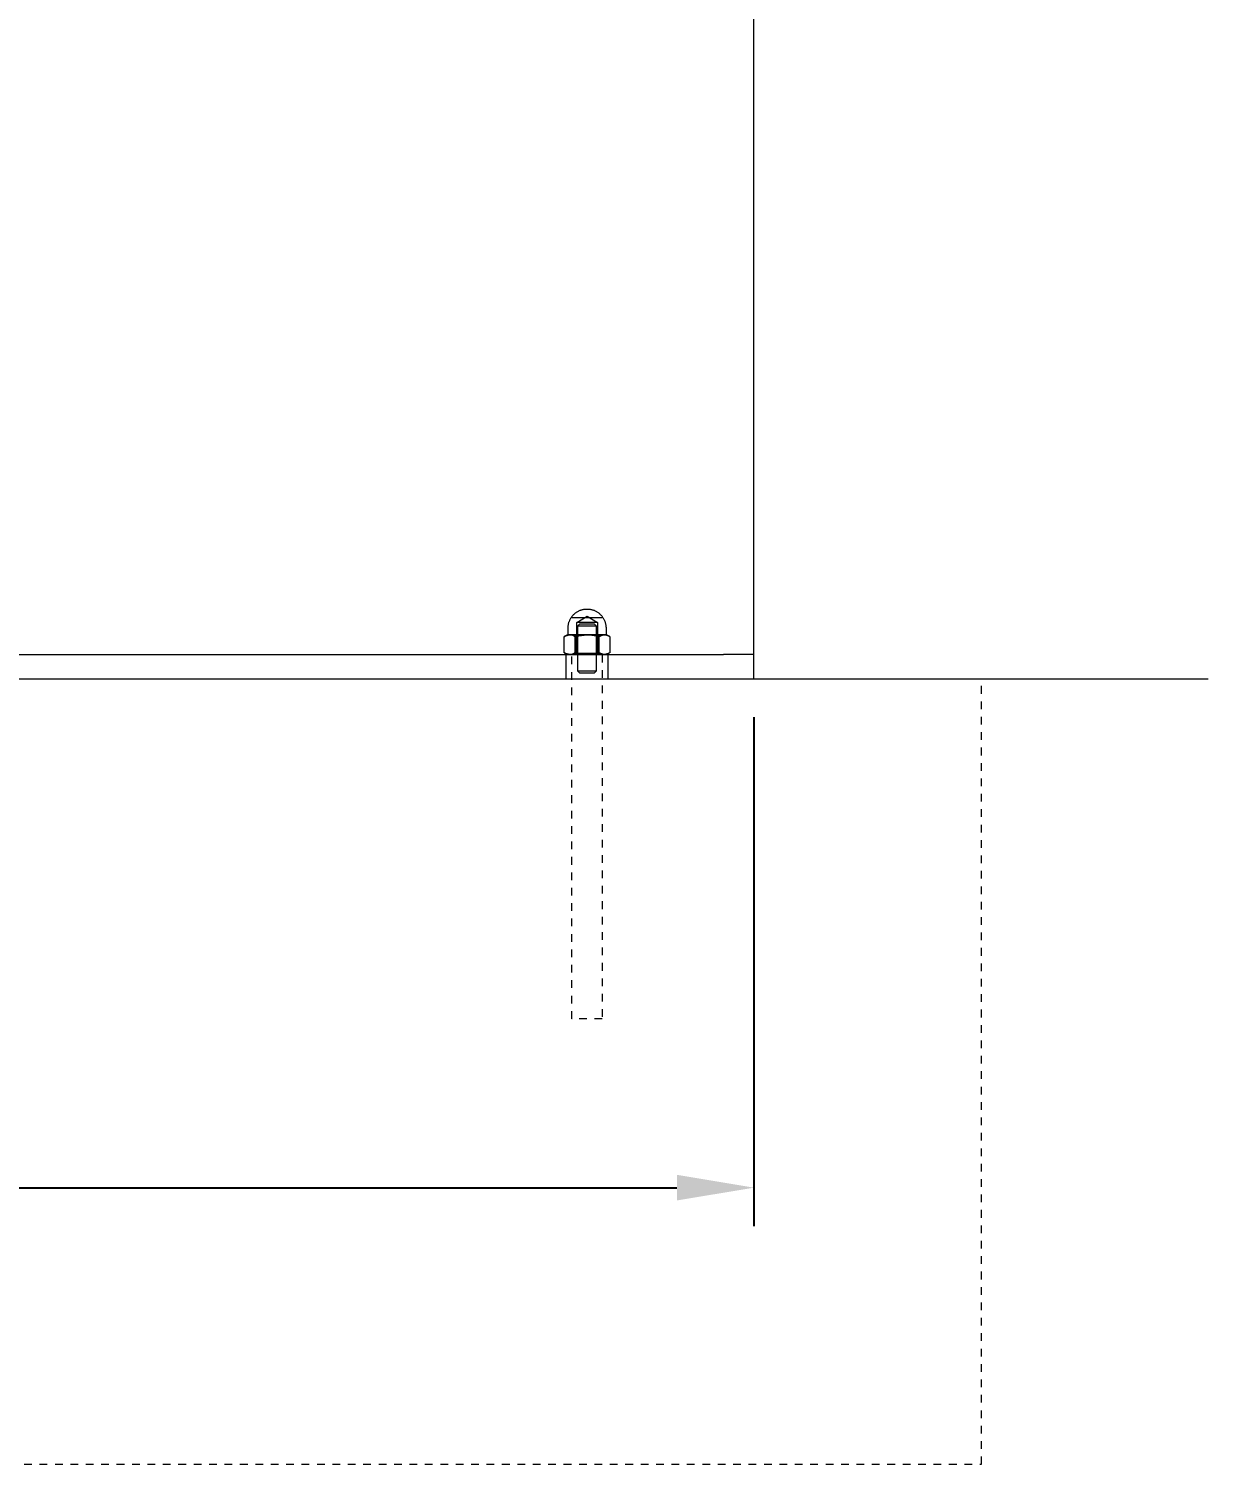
# Model space of a CAD drawing. Header units: inches. Extents: x -14 to 184, y -4 to 134.
# Drawn here: x 169.05 to 184.36, y 101.16 to 119.79 of the extents above; entities that cross this region are included whole.
import ezdxf

# ---------------------------------------------------------------- set-up
doc = ezdxf.new("R2010")
doc.units = ezdxf.units.IN
doc.linetypes.add('HIDDEN', pattern=[1.905, 1.27, -0.635])
for name, color, linetype, lineweight in [('ZANO_R', 7, 'Continuous', 0), ('ZANO_R_przerywana', 250, 'HIDDEN', 0), ('ZANO_W', 1, 'Continuous', 0)]:
    doc.layers.add(name, color=color, linetype=linetype, lineweight=lineweight)
doc.styles.get("Standard").update_dxf_attribs({"font": 'arial.ttf'})
doc.dimstyles.new('amerykanie', dxfattribs={"dimtxt": 50, "dimasz": 50, "dimexe": 0.5, "dimexo": 0.5, "dimgap": 1, "dimtad": 1, "dimdec": 0, "dimzin": 0, "dimlunit": 5, "dimtxsty": 'Standard', "dimcen": 0.09, "dimclrd": 1, "dimclre": 1, "dimclrt": 1, "dimazin": 0, "dimtfac": 1, "dimtdec": 0, "dimtmove": 0, "dimatfit": 3, "dimfxl": 1, "dimtzin": 0, "dimarcsym": 1})

# ---------------------------------------------------------------- blocks, each defined once
blk = doc.blocks.new('*D384')
at = {"layer": 'ZANO_W', "color": 1, "lineweight": -2}
for p, q in [((122.399, 110.855), (122.399, 104.251)), ((178.462, 110.855), (178.462, 104.251)), ((123.399, 104.751), (177.462, 104.751))]:
    blk.add_line(p, q, dxfattribs=at)
at = {"layer": 'ZANO_W', "color": 1}
for points in [[(123.399, 104.918), (123.399, 104.585), (122.399, 104.751)], [(177.462, 104.585), (177.462, 104.918), (178.462, 104.751)]]:
    blk.add_solid(points, dxfattribs=at)
at = {"layer": 'ZANO_W', "color": 1, "insert": (150.43, 106.092), "char_height": 1.625, "attachment_point": 5}
blk.add_mtext('56 1/16', dxfattribs=at)

msp = doc.modelspace()

# ---------------------------------------------------------------- linework, layer by layer
at = {"layer": 'ZANO_R'}
for p, q in [((178.46183, 111.66983), (178.46183, 127.18164)), ((176.08624, 112.14217), (176.09072, 112.14927)), ((176.09072, 112.14927), (176.09545, 112.15622)), ((176.09545, 112.15622), (176.10041, 112.163)), ((176.09963, 112.14904), (176.09963, 112.14904)), ((176.09963, 112.14904), (176.09963, 112.14904)), ((176.09963, 112.14904), (176.09963, 112.14904)), ((176.09963, 112.14904), (176.09963, 112.14904)), ((176.09963, 112.14904), (176.09964, 112.14904)), ((176.09964, 112.14904), (176.09967, 112.14904)), ((176.09967, 112.14904), (176.09986, 112.14904)), ((176.09986, 112.14904), (176.10062, 112.14904)), ((176.10041, 112.163), (176.1056, 112.1696)), ((176.10062, 112.14904), (176.10362, 112.14904)), ((176.10362, 112.14904), (176.49333, 112.14904)), ((176.1056, 112.1696), (176.11102, 112.17603)), ((176.11102, 112.17603), (176.11665, 112.18227)), ((176.11665, 112.18227), (176.12249, 112.18831)), ((176.12249, 112.18831), (176.12853, 112.19415)), ((176.12853, 112.19415), (176.13476, 112.19978)), ((176.13476, 112.19978), (176.14119, 112.20519)), ((176.14119, 112.20519), (176.1478, 112.21038)), ((176.1478, 112.21038), (176.15458, 112.21534)), ((176.15458, 112.21534), (176.16152, 112.22007)), ((176.16152, 112.22007), (176.16863, 112.22456)), ((176.16268, 112.08719), (176.29648, 112.16758)), ((176.16863, 112.22456), (176.17588, 112.2288)), ((176.17588, 112.2288), (176.18327, 112.23279)), ((176.18327, 112.23279), (176.1908, 112.23653)), ((176.1908, 112.23653), (176.19845, 112.24001)), ((176.19845, 112.24001), (176.20621, 112.24322)), ((176.20621, 112.24322), (176.21408, 112.24617)), ((176.21408, 112.24617), (176.22204, 112.24885)), ((176.22204, 112.24885), (176.23009, 112.25126)), ((176.23009, 112.25126), (176.23822, 112.25338)), ((176.23822, 112.25338), (176.24642, 112.25523)), ((176.24642, 112.25523), (176.25467, 112.2568)), ((176.25467, 112.2568), (176.26297, 112.25809)), ((176.26297, 112.25809), (176.27131, 112.25909)), ((176.27131, 112.25909), (176.27969, 112.25981)), ((176.27969, 112.25981), (176.28808, 112.26024)), ((176.28808, 112.26024), (176.29648, 112.26038)), ((176.29648, 112.26038), (176.30488, 112.26024)), ((176.29648, 112.16758), (176.43027, 112.08719)), ((176.30488, 112.26024), (176.31327, 112.25981)), ((176.31327, 112.25981), (176.32164, 112.25909)), ((176.32164, 112.25909), (176.32998, 112.25809)), ((176.32998, 112.25809), (176.33829, 112.2568)), ((176.33829, 112.2568), (176.34654, 112.25523)), ((176.34654, 112.25523), (176.35474, 112.25338)), ((176.35474, 112.25338), (176.36287, 112.25126)), ((176.36287, 112.25126), (176.37092, 112.24885)), ((176.37092, 112.24885), (176.37888, 112.24617)), ((176.37888, 112.24617), (176.38675, 112.24322)), ((176.38675, 112.24322), (176.39451, 112.24001)), ((176.39451, 112.24001), (176.40216, 112.23653)), ((176.40216, 112.23653), (176.40968, 112.23279)), ((176.40968, 112.23279), (176.41708, 112.2288)), ((176.41708, 112.2288), (176.42433, 112.22456)), ((176.42433, 112.22456), (176.43143, 112.22007)), ((176.43143, 112.22007), (176.43838, 112.21534)), ((176.43838, 112.21534), (176.44516, 112.21038)), ((176.44516, 112.21038), (176.45177, 112.20519)), ((176.45177, 112.20519), (176.45819, 112.19978)), ((176.45819, 112.19978), (176.46443, 112.19415)), ((176.46443, 112.19415), (176.47047, 112.18831)), ((176.47047, 112.18831), (176.47631, 112.18227)), ((176.47631, 112.18227), (176.48194, 112.17603)), ((176.48194, 112.17603), (176.48735, 112.1696)), ((176.48735, 112.1696), (176.49254, 112.163)), ((176.49254, 112.163), (176.4975, 112.15622)), ((176.4975, 112.15622), (176.50223, 112.14927)), ((176.50223, 112.14927), (176.50672, 112.14217)), ((176.05042, 112.01432), (176.05056, 112.02272)), ((176.05042, 111.93046), (176.05042, 112.01432)), ((176.05056, 112.02272), (176.05099, 112.03111)), ((176.05099, 112.03111), (176.05171, 112.03948)), ((176.05171, 112.03948), (176.05271, 112.04782)), ((176.05271, 112.04782), (176.05399, 112.05613)), ((176.05399, 112.05613), (176.05556, 112.06438)), ((176.05556, 112.06438), (176.05741, 112.07258)), ((176.05741, 112.07258), (176.05954, 112.0807)), ((176.05954, 112.0807), (176.06194, 112.08876)), ((176.06194, 112.08876), (176.06462, 112.09672)), ((176.06462, 112.09672), (176.06757, 112.10459)), ((176.06757, 112.10459), (176.07079, 112.11235)), ((176.07079, 112.11235), (176.07427, 112.12)), ((176.07427, 112.12), (176.078, 112.12752)), ((176.078, 112.12752), (176.08199, 112.13492)), ((176.08199, 112.13492), (176.08624, 112.14217)), ((176.16262, 111.68737), (176.16262, 112.08715)), ((176.18332, 112.08715), (176.16263, 112.08715)), ((176.17838, 112.0417), (176.17837, 112.0417)), ((176.17837, 112.0417), (176.17837, 112.0417)), ((176.17837, 112.0417), (176.17837, 112.0417)), ((176.17837, 112.0417), (176.17841, 112.0417)), ((176.17837, 111.45544), (176.17837, 112.0417)), ((176.17841, 112.0417), (176.17838, 112.0417)), ((176.2002, 112.06353), (176.17839, 112.04172)), ((176.17841, 112.0417), (176.17875, 112.0417)), ((176.17875, 112.0417), (176.18043, 112.0417)), ((176.18043, 112.0417), (176.18751, 112.0417)), ((176.43032, 112.08715), (176.18332, 112.08715)), ((176.18751, 112.0417), (176.21296, 112.0417)), ((176.2284, 112.06353), (176.2002, 112.06353)), ((176.21296, 112.0417), (176.41455, 112.0417)), ((176.39276, 112.06353), (176.2284, 112.06353)), ((176.39276, 112.06353), (176.41457, 112.04172)), ((176.41459, 112.0417), (176.41459, 111.45544)), ((176.43033, 112.08716), (176.43033, 112.08716)), ((176.43034, 112.08715), (176.43034, 111.68737)), ((176.50672, 112.14217), (176.51096, 112.13492)), ((176.51096, 112.13492), (176.51495, 112.12752)), ((176.51495, 112.12752), (176.51869, 112.12)), ((176.51869, 112.12), (176.52217, 112.11235)), ((176.52217, 112.11235), (176.52539, 112.10459)), ((176.52539, 112.10459), (176.52833, 112.09672)), ((176.52833, 112.09672), (176.53101, 112.08876)), ((176.53101, 112.08876), (176.53342, 112.0807)), ((176.53342, 112.0807), (176.53555, 112.07258)), ((176.53555, 112.07258), (176.53739, 112.06438)), ((176.53739, 112.06438), (176.53896, 112.05613)), ((176.53896, 112.05613), (176.54025, 112.04782)), ((176.54025, 112.04782), (176.54125, 112.03948)), ((176.54125, 112.03948), (176.54197, 112.03111)), ((176.54197, 112.03111), (176.5424, 112.02272)), ((176.5424, 112.02272), (176.54254, 112.01432)), ((176.54254, 112.01432), (176.54254, 111.93046)), ((176.00742, 111.90659), (176.00122, 111.90288)), ((176.00122, 111.90288), (176.00603, 111.90561)), ((176.00122, 111.69269), (176.00122, 111.90288)), ((176.00603, 111.90561), (176.01094, 111.90818)), ((176.00742, 111.90659), (176.04057, 111.92573)), ((176.0132, 111.90994), (176.00965, 111.90786)), ((176.01094, 111.90818), (176.01592, 111.91058)), ((176.01683, 111.9119), (176.0132, 111.90994)), ((176.01592, 111.91058), (176.02099, 111.91281)), ((176.02052, 111.91374), (176.01683, 111.9119)), ((176.02427, 111.91545), (176.02052, 111.91374)), ((176.02099, 111.91281), (176.02612, 111.91488)), ((176.02807, 111.91704), (176.02427, 111.91545)), ((176.02612, 111.91488), (176.03133, 111.91677)), ((176.03192, 111.91851), (176.02807, 111.91704)), ((176.03133, 111.91677), (176.03659, 111.91849)), ((176.03582, 111.91984), (176.03192, 111.91851)), ((176.03976, 111.92104), (176.03582, 111.91984)), ((176.03659, 111.91849), (176.04191, 111.92003)), ((176.04374, 111.92211), (176.03976, 111.92104)), ((176.07696, 111.92573), (176.04064, 111.92573)), ((176.04191, 111.92003), (176.04727, 111.92139)), ((176.04776, 111.92305), (176.04374, 111.92211)), ((176.04603, 111.92579), (176.04619, 111.9258)), ((176.04619, 111.9258), (176.04635, 111.92582)), ((176.04624, 111.9258), (176.04637, 111.9258)), ((176.04635, 111.92582), (176.04651, 111.92584)), ((176.04637, 111.9258), (176.04649, 111.92582)), ((176.04649, 111.92582), (176.04661, 111.92584)), ((176.04651, 111.92584), (176.04666, 111.92587)), ((176.04661, 111.92584), (176.04673, 111.92586)), ((176.04666, 111.92587), (176.04682, 111.9259)), ((176.04673, 111.92586), (176.04685, 111.92588)), ((176.04682, 111.9259), (176.04698, 111.92594)), ((176.04685, 111.92588), (176.04697, 111.92591)), ((176.04697, 111.92591), (176.04708, 111.92594)), ((176.04698, 111.92594), (176.04713, 111.92599)), ((176.04708, 111.92594), (176.0472, 111.92598)), ((176.04713, 111.92599), (176.04728, 111.92604)), ((176.0472, 111.92598), (176.04732, 111.92602)), ((176.04727, 111.92139), (176.05268, 111.92257)), ((176.04728, 111.92604), (176.04744, 111.92609)), ((176.04732, 111.92602), (176.04743, 111.92607)), ((176.04744, 111.92609), (176.04758, 111.92615)), ((176.04758, 111.92615), (176.04773, 111.92622)), ((176.04773, 111.92622), (176.04788, 111.92629)), ((176.0518, 111.92386), (176.04776, 111.92305)), ((176.04788, 111.92629), (176.04802, 111.92636)), ((176.04802, 111.92636), (176.04816, 111.92644)), ((176.04816, 111.92644), (176.04829, 111.92653)), ((176.04829, 111.92653), (176.04843, 111.92662)), ((176.04843, 111.92662), (176.04856, 111.92671)), ((176.04856, 111.92671), (176.04868, 111.92681)), ((176.04868, 111.92681), (176.04881, 111.92691)), ((176.04881, 111.92691), (176.04893, 111.92702)), ((176.04893, 111.92702), (176.04904, 111.92713)), ((176.04904, 111.92713), (176.04915, 111.92725)), ((176.04915, 111.92725), (176.04926, 111.92737)), ((176.04926, 111.92737), (176.04937, 111.92749)), ((176.04937, 111.92749), (176.04946, 111.92762)), ((176.04946, 111.92762), (176.04956, 111.92775)), ((176.04956, 111.92775), (176.04965, 111.92788)), ((176.04965, 111.92788), (176.04974, 111.92801)), ((176.04974, 111.92801), (176.04982, 111.92815)), ((176.04982, 111.92815), (176.04989, 111.92829)), ((176.04989, 111.92829), (176.04997, 111.92844)), ((176.04997, 111.92844), (176.05003, 111.92858)), ((176.05003, 111.92858), (176.05009, 111.92873)), ((176.05009, 111.92873), (176.05015, 111.92888)), ((176.05015, 111.92888), (176.0502, 111.92904)), ((176.0502, 111.92904), (176.05025, 111.92919)), ((176.05025, 111.92919), (176.05029, 111.92934)), ((176.05029, 111.92934), (176.05032, 111.9295)), ((176.05032, 111.9295), (176.05035, 111.92966)), ((176.05035, 111.92966), (176.05037, 111.92982)), ((176.05037, 111.92982), (176.05039, 111.92998)), ((176.05039, 111.92998), (176.05041, 111.93014)), ((176.05041, 111.9303), (176.05042, 111.93046)), ((176.05041, 111.93014), (176.05041, 111.9303)), ((176.05587, 111.92453), (176.0518, 111.92386)), ((176.05268, 111.92257), (176.05812, 111.92357)), ((176.05995, 111.92506), (176.05587, 111.92453)), ((176.05812, 111.92357), (176.0636, 111.92439)), ((176.06405, 111.92546), (176.05995, 111.92506)), ((176.0636, 111.92439), (176.0691, 111.92502)), ((176.06817, 111.92572), (176.06405, 111.92546)), ((176.0691, 111.92502), (176.07461, 111.92547)), ((176.07641, 111.92537), (176.07196, 111.92571)), ((176.07461, 111.92547), (176.08014, 111.92573)), ((176.07513, 111.92563), (176.07787, 111.92571)), ((176.08084, 111.92488), (176.07641, 111.92537)), ((176.08014, 111.92573), (176.08567, 111.92547)), ((176.08525, 111.92423), (176.08084, 111.92488)), ((176.08222, 111.92572), (176.08514, 111.92563)), ((176.30238, 111.92573), (176.08337, 111.92573)), ((176.08964, 111.92344), (176.08525, 111.92423)), ((176.08567, 111.92547), (176.09119, 111.92502)), ((176.094, 111.9225), (176.08964, 111.92344)), ((176.09119, 111.92502), (176.09669, 111.92439)), ((176.09832, 111.92142), (176.094, 111.9225)), ((176.09669, 111.92439), (176.10216, 111.92357)), ((176.10261, 111.92019), (176.09832, 111.92142)), ((176.10216, 111.92357), (176.10761, 111.92257)), ((176.10685, 111.91882), (176.10261, 111.92019)), ((176.11104, 111.9173), (176.10685, 111.91882)), ((176.10761, 111.92257), (176.11302, 111.92139)), ((176.11518, 111.91565), (176.11104, 111.9173)), ((176.11302, 111.92139), (176.11838, 111.92003)), ((176.11926, 111.91385), (176.11518, 111.91565)), ((176.11838, 111.92003), (176.1237, 111.91849)), ((176.12328, 111.91192), (176.11926, 111.91385)), ((176.12723, 111.90986), (176.12328, 111.91192)), ((176.1237, 111.91849), (176.12896, 111.91678)), ((176.13111, 111.90766), (176.12723, 111.90986)), ((176.12896, 111.91678), (176.13416, 111.91488)), ((176.13491, 111.90533), (176.13111, 111.90766)), ((176.13416, 111.91488), (176.1393, 111.91282)), ((176.13863, 111.90288), (176.13491, 111.90533)), ((176.15586, 111.9078), (176.13863, 111.90288)), ((176.13863, 111.90288), (176.13863, 111.69269)), ((176.1393, 111.91282), (176.14436, 111.91058)), ((176.14436, 111.91058), (176.14935, 111.90818)), ((176.14935, 111.90818), (176.15425, 111.90561)), ((176.15425, 111.90561), (176.15907, 111.90288)), ((176.17325, 111.91213), (176.15586, 111.9078)), ((176.15907, 111.90288), (176.17507, 111.90748)), ((176.15907, 111.69269), (176.15907, 111.90288)), ((176.19077, 111.91588), (176.17325, 111.91213)), ((176.17507, 111.90748), (176.19121, 111.91158)), ((176.20841, 111.91904), (176.19077, 111.91588)), ((176.19121, 111.91158), (176.20748, 111.91516)), ((176.20748, 111.91516), (176.22385, 111.91823)), ((176.22615, 111.9216), (176.20841, 111.91904)), ((176.22385, 111.91823), (176.2403, 111.92078)), ((176.24396, 111.92356), (176.22615, 111.9216)), ((176.2403, 111.92078), (176.25684, 111.92281)), ((176.26182, 111.92493), (176.24396, 111.92356)), ((176.25684, 111.92281), (176.27342, 111.92431)), ((176.27973, 111.92569), (176.26182, 111.92493)), ((176.27342, 111.92431), (176.29005, 111.92528)), ((176.29005, 111.92528), (176.3067, 111.92573)), ((176.31052, 111.92494), (176.29259, 111.92569)), ((176.3067, 111.92573), (176.32334, 111.92528)), ((176.32841, 111.92358), (176.31052, 111.92494)), ((176.31177, 111.92571), (176.3161, 111.92563)), ((176.52099, 111.92573), (176.31323, 111.92573)), ((176.32334, 111.92528), (176.33997, 111.92431)), ((176.34625, 111.92162), (176.32841, 111.92358)), ((176.33997, 111.92431), (176.35656, 111.92281)), ((176.36401, 111.91906), (176.34625, 111.92162)), ((176.35656, 111.92281), (176.37309, 111.92078)), ((176.38168, 111.9159), (176.36401, 111.91906)), ((176.37309, 111.92078), (176.38954, 111.91823)), ((176.39922, 111.91215), (176.38168, 111.9159)), ((176.38954, 111.91823), (176.40591, 111.91516)), ((176.41664, 111.9078), (176.39922, 111.91215)), ((176.40591, 111.91516), (176.42218, 111.91158)), ((176.43389, 111.90288), (176.41664, 111.9078)), ((176.42218, 111.91158), (176.43832, 111.90748)), ((176.43886, 111.90568), (176.43389, 111.90288)), ((176.43389, 111.69269), (176.43389, 111.90288)), ((176.43832, 111.90748), (176.45432, 111.90288)), ((176.44392, 111.9083), (176.43886, 111.90568)), ((176.44906, 111.91076), (176.44392, 111.9083)), ((176.45428, 111.91304), (176.44906, 111.91076)), ((176.45958, 111.91514), (176.45428, 111.91304)), ((176.45432, 111.90288), (176.45792, 111.90526)), ((176.45432, 111.69269), (176.45432, 111.90288)), ((176.45792, 111.90526), (176.46159, 111.90753)), ((176.46495, 111.91706), (176.45958, 111.91514)), ((176.46159, 111.90753), (176.46534, 111.90967)), ((176.47038, 111.91879), (176.46495, 111.91706)), ((176.46534, 111.90967), (176.46916, 111.91169)), ((176.46916, 111.91169), (176.47304, 111.91358)), ((176.47586, 111.92035), (176.47038, 111.91879)), ((176.47304, 111.91358), (176.47698, 111.91534)), ((176.4814, 111.92171), (176.47586, 111.92035)), ((176.47698, 111.91534), (176.48097, 111.91697)), ((176.48097, 111.91697), (176.48502, 111.91847)), ((176.48697, 111.92289), (176.4814, 111.92171)), ((176.48502, 111.91847), (176.48911, 111.91983)), ((176.49259, 111.92388), (176.48697, 111.92289)), ((176.48911, 111.91983), (176.49325, 111.92106)), ((176.49823, 111.92467), (176.49259, 111.92388)), ((176.49325, 111.92106), (176.49743, 111.92215)), ((176.49743, 111.92215), (176.50164, 111.9231)), ((176.5039, 111.92528), (176.49823, 111.92467)), ((176.50164, 111.9231), (176.50588, 111.92391)), ((176.50959, 111.92569), (176.5039, 111.92528)), ((176.50588, 111.92391), (176.51014, 111.92458)), ((176.51014, 111.92458), (176.51442, 111.9251)), ((176.51442, 111.9251), (176.51872, 111.92549)), ((176.52168, 111.92528), (176.51599, 111.92569)), ((176.51872, 111.92549), (176.52303, 111.92573)), ((176.52735, 111.92468), (176.52168, 111.92528)), ((176.52303, 111.92573), (176.52734, 111.92549)), ((176.54583, 111.92573), (176.52479, 111.92573)), ((176.52734, 111.92549), (176.53164, 111.9251)), ((176.533, 111.92389), (176.52735, 111.92468)), ((176.53164, 111.9251), (176.53592, 111.92457)), ((176.53862, 111.9229), (176.533, 111.92389)), ((176.53592, 111.92457), (176.54018, 111.92391)), ((176.5442, 111.92172), (176.53862, 111.9229)), ((176.54018, 111.92391), (176.54442, 111.92309)), ((176.54254, 111.93046), (176.54254, 111.93029)), ((176.54254, 111.93029), (176.54255, 111.93013)), ((176.54255, 111.93013), (176.54257, 111.92997)), ((176.54257, 111.92997), (176.54259, 111.9298)), ((176.54259, 111.9298), (176.54261, 111.92964)), ((176.54261, 111.92964), (176.54264, 111.92948)), ((176.54264, 111.92948), (176.54268, 111.92932)), ((176.54268, 111.92932), (176.54272, 111.92916)), ((176.54272, 111.92916), (176.54277, 111.92901)), ((176.54277, 111.92901), (176.54282, 111.92885)), ((176.54282, 111.92885), (176.54288, 111.9287)), ((176.54288, 111.9287), (176.54295, 111.92855)), ((176.54295, 111.92855), (176.54302, 111.9284)), ((176.54302, 111.9284), (176.54309, 111.92825)), ((176.54309, 111.92825), (176.54317, 111.92811)), ((176.54317, 111.92811), (176.54325, 111.92797)), ((176.54325, 111.92797), (176.54334, 111.92783)), ((176.54334, 111.92783), (176.54344, 111.92769)), ((176.54344, 111.92769), (176.54353, 111.92756)), ((176.54353, 111.92756), (176.54364, 111.92743)), ((176.54364, 111.92743), (176.54374, 111.92731)), ((176.54374, 111.92731), (176.54386, 111.92719)), ((176.54386, 111.92719), (176.54397, 111.92707)), ((176.54397, 111.92707), (176.54409, 111.92696)), ((176.54409, 111.92696), (176.54421, 111.92685)), ((176.54974, 111.92036), (176.5442, 111.92172)), ((176.54421, 111.92685), (176.54434, 111.92675)), ((176.54434, 111.92675), (176.54447, 111.92665)), ((176.54442, 111.92309), (176.54863, 111.92214)), ((176.54447, 111.92665), (176.54461, 111.92655)), ((176.54461, 111.92655), (176.54474, 111.92646)), ((176.54474, 111.92646), (176.54488, 111.92638)), ((176.54488, 111.92638), (176.54503, 111.9263)), ((176.54503, 111.9263), (176.54517, 111.92622)), ((176.54517, 111.92622), (176.54532, 111.92615)), ((176.54532, 111.92615), (176.54547, 111.92609)), ((176.54547, 111.92609), (176.54563, 111.92603)), ((176.54563, 111.92603), (176.54578, 111.92597)), ((176.54578, 111.92597), (176.54594, 111.92593)), ((176.55104, 111.92573), (176.54583, 111.92573)), ((176.54594, 111.92593), (176.5461, 111.92588)), ((176.5461, 111.92588), (176.54625, 111.92584)), ((176.54625, 111.92584), (176.54642, 111.92581)), ((176.54863, 111.92214), (176.55281, 111.92106)), ((176.55523, 111.91881), (176.54974, 111.92036)), ((176.55218, 111.92573), (176.55104, 111.92573)), ((176.55238, 111.92573), (176.55218, 111.92573)), ((176.55232, 111.92573), (176.55238, 111.92573)), ((176.55238, 111.92573), (176.55238, 111.92573)), ((176.55238, 111.92573), (176.55238, 111.92573)), ((176.55238, 111.92573), (176.55238, 111.92573)), ((176.55238, 111.92573), (176.55238, 111.92573)), ((176.55238, 111.92573), (176.58332, 111.90787)), ((176.55281, 111.92106), (176.55695, 111.91983)), ((176.56066, 111.91707), (176.55523, 111.91881)), ((176.55695, 111.91983), (176.56104, 111.91847)), ((176.56603, 111.91515), (176.56066, 111.91707)), ((176.56104, 111.91847), (176.56509, 111.91697)), ((176.56509, 111.91697), (176.56909, 111.91534)), ((176.57133, 111.91305), (176.56603, 111.91515)), ((176.56909, 111.91534), (176.57303, 111.91358)), ((176.57656, 111.91077), (176.57133, 111.91305)), ((176.57303, 111.91358), (176.57691, 111.91169)), ((176.58171, 111.90831), (176.57656, 111.91077)), ((176.57691, 111.91169), (176.58072, 111.90967)), ((176.58072, 111.90967), (176.58447, 111.90753)), ((176.58677, 111.90568), (176.58171, 111.90831)), ((176.58447, 111.90753), (176.58814, 111.90526)), ((176.59174, 111.90288), (176.58677, 111.90568)), ((176.58814, 111.90526), (176.59174, 111.90288)), ((176.59174, 111.90288), (176.59174, 111.69269)), ((161.13899, 111.66983), (178.06813, 111.66983)), ((176.00624, 111.68985), (176.00122, 111.69269)), ((176.00122, 111.69269), (176.00742, 111.68897)), ((176.01136, 111.68719), (176.00624, 111.68985)), ((176.04057, 111.66983), (176.00742, 111.68897)), ((176.00967, 111.68769), (176.01322, 111.68561)), ((176.01657, 111.68471), (176.01136, 111.68719)), ((176.01322, 111.68561), (176.01685, 111.68365)), ((176.02186, 111.68241), (176.01657, 111.68471)), ((176.01685, 111.68365), (176.02053, 111.68182)), ((176.02053, 111.68182), (176.02428, 111.6801)), ((176.02089, 111.66983), (176.02089, 111.35487)), ((176.02723, 111.6803), (176.02186, 111.68241)), ((176.02428, 111.6801), (176.02808, 111.67851)), ((176.03266, 111.67837), (176.02723, 111.6803)), ((176.02808, 111.67851), (176.03193, 111.67705)), ((176.03193, 111.67705), (176.03583, 111.67572)), ((176.03816, 111.67662), (176.03266, 111.67837)), ((176.03583, 111.67572), (176.03977, 111.67452)), ((176.04372, 111.67507), (176.03816, 111.67662)), ((176.03977, 111.67452), (176.04375, 111.67345)), ((176.04932, 111.67371), (176.04372, 111.67507)), ((176.04375, 111.67345), (176.04776, 111.67251)), ((176.04776, 111.67251), (176.0518, 111.67171)), ((176.05497, 111.67255), (176.04932, 111.67371)), ((176.0518, 111.67171), (176.05587, 111.67104)), ((176.06066, 111.67158), (176.05497, 111.67255)), ((176.05587, 111.67104), (176.05995, 111.6705)), ((176.05995, 111.6705), (176.06406, 111.67011)), ((176.06637, 111.6708), (176.06066, 111.67158)), ((176.06406, 111.67011), (176.06817, 111.66985)), ((176.07211, 111.67023), (176.06637, 111.6708)), ((176.06993, 111.66983), (176.07431, 111.66993)), ((176.07196, 111.66985), (176.07641, 111.67019)), ((176.07787, 111.66985), (176.07211, 111.67023)), ((176.07641, 111.67019), (176.08084, 111.67069)), ((176.08514, 111.66993), (176.08014, 111.66983)), ((176.08084, 111.67069), (176.08525, 111.67133)), ((176.08799, 111.67022), (176.08222, 111.66985)), ((176.08525, 111.67133), (176.08964, 111.67212)), ((176.09374, 111.67078), (176.08799, 111.67022)), ((176.08964, 111.67212), (176.094, 111.67306)), ((176.09947, 111.67155), (176.09374, 111.67078)), ((176.094, 111.67306), (176.09832, 111.67414)), ((176.09832, 111.67414), (176.10261, 111.67537)), ((176.10518, 111.67252), (176.09947, 111.67155)), ((176.09964, 111.667), (176.09963, 111.667)), ((176.09963, 111.667), (176.09963, 111.667)), ((176.09963, 111.667), (176.09963, 111.667)), ((176.09963, 111.667), (176.09963, 111.667)), ((176.09963, 111.667), (176.09963, 111.667)), ((176.09967, 111.667), (176.09964, 111.667)), ((176.09986, 111.667), (176.09967, 111.667)), ((176.10062, 111.667), (176.09986, 111.667)), ((176.10362, 111.667), (176.10062, 111.667)), ((176.10261, 111.67537), (176.10685, 111.67675)), ((176.49333, 111.667), (176.10362, 111.667)), ((176.11084, 111.67368), (176.10518, 111.67252)), ((176.10685, 111.67675), (176.11104, 111.67826)), ((176.11646, 111.67504), (176.11084, 111.67368)), ((176.11104, 111.67826), (176.11518, 111.67992)), ((176.11518, 111.67992), (176.11926, 111.68171)), ((176.12203, 111.67659), (176.11646, 111.67504)), ((176.11926, 111.68171), (176.12328, 111.68364)), ((176.12755, 111.67833), (176.12203, 111.67659)), ((176.12328, 111.68364), (176.12723, 111.68571)), ((176.12723, 111.68571), (176.13111, 111.68791)), ((176.133, 111.68026), (176.12755, 111.67833)), ((176.13111, 111.68791), (176.13491, 111.69023)), ((176.13838, 111.68238), (176.133, 111.68026)), ((176.13491, 111.69023), (176.13863, 111.69269)), ((176.14368, 111.68469), (176.13838, 111.68238)), ((176.13863, 111.69269), (176.15506, 111.68804)), ((176.13902, 111.67083), (176.139, 111.67083)), ((176.139, 111.67083), (176.139, 111.67083)), ((176.139, 111.67083), (176.139, 111.67083)), ((176.139, 111.67083), (176.139, 111.67083)), ((176.139, 111.67083), (176.13904, 111.67083)), ((176.139, 111.66983), (176.139, 111.67083)), ((176.13901, 111.67084), (176.13902, 111.67085)), ((176.13904, 111.67083), (176.13929, 111.67083)), ((176.13907, 111.67088), (176.16262, 111.68737)), ((176.13929, 111.67083), (176.14047, 111.67083)), ((176.14047, 111.67083), (176.14534, 111.67083)), ((176.1489, 111.68718), (176.14368, 111.68469)), ((176.14534, 111.67083), (176.16335, 111.67083)), ((176.15403, 111.68984), (176.1489, 111.68718)), ((176.15907, 111.69269), (176.15403, 111.68984)), ((176.15506, 111.68804), (176.17163, 111.68389)), ((176.17653, 111.6877), (176.15907, 111.69269)), ((176.16264, 111.68737), (176.16262, 111.68737)), ((176.16262, 111.68737), (176.16262, 111.68737)), ((176.16262, 111.68737), (176.16262, 111.68737)), ((176.16262, 111.68737), (176.16262, 111.68737)), ((176.16262, 111.68737), (176.16266, 111.68737)), ((176.16266, 111.68737), (176.16287, 111.68737)), ((176.16287, 111.68737), (176.16387, 111.68737)), ((176.16335, 111.67083), (176.45394, 111.67083)), ((176.16387, 111.68737), (176.16801, 111.68737)), ((176.16801, 111.68737), (176.18332, 111.68737)), ((176.17163, 111.68389), (176.18831, 111.68026)), ((176.19415, 111.68332), (176.17653, 111.6877)), ((176.18332, 111.68737), (176.43032, 111.68737)), ((176.18831, 111.68026), (176.2051, 111.67713)), ((176.21191, 111.67954), (176.19415, 111.68332)), ((176.2051, 111.67713), (176.22198, 111.67453)), ((176.22979, 111.67637), (176.21191, 111.67954)), ((176.22198, 111.67453), (176.23892, 111.67244)), ((176.24777, 111.67381), (176.22979, 111.67637)), ((176.23892, 111.67244), (176.25593, 111.67087)), ((176.26583, 111.67187), (176.24777, 111.67381)), ((176.24876, 111.67142), (176.25672, 111.67082)), ((176.25672, 111.67082), (176.26931, 111.67016)), ((176.28394, 111.67055), (176.26583, 111.67187)), ((176.26931, 111.67016), (176.28192, 111.66985)), ((176.30208, 111.66985), (176.28394, 111.67055)), ((176.29, 111.66985), (176.29567, 111.66993)), ((176.29087, 111.66985), (176.30299, 111.67015)), ((176.30299, 111.67015), (176.31509, 111.67077)), ((176.31611, 111.66993), (176.31006, 111.66984)), ((176.32922, 111.67054), (176.31104, 111.66985)), ((176.31446, 111.67073), (176.31587, 111.67082)), ((176.31587, 111.67082), (176.33298, 111.67237)), ((176.34737, 111.67185), (176.32922, 111.67054)), ((176.33298, 111.67237), (176.35003, 111.67445)), ((176.36545, 111.67379), (176.34737, 111.67185)), ((176.35003, 111.67445), (176.36701, 111.67706)), ((176.38347, 111.67634), (176.36545, 111.67379)), ((176.36701, 111.67706), (176.3839, 111.68019)), ((176.40138, 111.67952), (176.38347, 111.67634)), ((176.3839, 111.68019), (176.40069, 111.68384)), ((176.40069, 111.68384), (176.41736, 111.68801)), ((176.41918, 111.6833), (176.40138, 111.67952)), ((176.41736, 111.68801), (176.43389, 111.69269)), ((176.43683, 111.68769), (176.41918, 111.6833)), ((176.43034, 111.68737), (176.45388, 111.67088)), ((176.43893, 111.68984), (176.43389, 111.69269)), ((176.45432, 111.69269), (176.43683, 111.68769)), ((176.44406, 111.68718), (176.43893, 111.68984)), ((176.44928, 111.68469), (176.44406, 111.68718)), ((176.45458, 111.68239), (176.44928, 111.68469)), ((176.45396, 111.67083), (176.45396, 111.66983)), ((176.45805, 111.69023), (176.45432, 111.69269)), ((176.45996, 111.68027), (176.45458, 111.68239)), ((176.46185, 111.68791), (176.45805, 111.69023)), ((176.46541, 111.67834), (176.45996, 111.68027)), ((176.46573, 111.68571), (176.46185, 111.68791)), ((176.47093, 111.67659), (176.46541, 111.67834)), ((176.46968, 111.68364), (176.46573, 111.68571)), ((176.4737, 111.68171), (176.46968, 111.68364)), ((176.4765, 111.67504), (176.47093, 111.67659)), ((176.47778, 111.67992), (176.4737, 111.68171)), ((176.48212, 111.67369), (176.4765, 111.67504)), ((176.48192, 111.67826), (176.47778, 111.67992)), ((176.48611, 111.67675), (176.48192, 111.67826)), ((176.48778, 111.67252), (176.48212, 111.67369)), ((176.49035, 111.67537), (176.48611, 111.67675)), ((176.49348, 111.67156), (176.48778, 111.67252)), ((176.49464, 111.67414), (176.49035, 111.67537)), ((176.49921, 111.67079), (176.49348, 111.67156)), ((176.49896, 111.67306), (176.49464, 111.67414)), ((176.50332, 111.67212), (176.49896, 111.67306)), ((176.50497, 111.67022), (176.49921, 111.67079)), ((176.50771, 111.67133), (176.50332, 111.67212)), ((176.51074, 111.66985), (176.50497, 111.67022)), ((176.51212, 111.67069), (176.50771, 111.67133)), ((176.51655, 111.67019), (176.51212, 111.67069)), ((176.52084, 111.67023), (176.51509, 111.66985)), ((176.52099, 111.66985), (176.51655, 111.67019)), ((176.52303, 111.66983), (176.51865, 111.66993)), ((176.52658, 111.6708), (176.52084, 111.67023)), ((176.52925, 111.67018), (176.52479, 111.66985)), ((176.5323, 111.67157), (176.52658, 111.6708)), ((176.5337, 111.67066), (176.52925, 111.67018)), ((176.53799, 111.67254), (176.5323, 111.67157)), ((176.53813, 111.6713), (176.5337, 111.67066)), ((176.54364, 111.67371), (176.53799, 111.67254)), ((176.54254, 111.67208), (176.53813, 111.6713)), ((176.54692, 111.67302), (176.54254, 111.67208)), ((176.54924, 111.67507), (176.54364, 111.67371)), ((176.55126, 111.6741), (176.54692, 111.67302)), ((176.5548, 111.67662), (176.54924, 111.67507)), ((176.55556, 111.67532), (176.55126, 111.6741)), ((176.5833, 111.68768), (176.55238, 111.66983)), ((176.5603, 111.67836), (176.5548, 111.67662)), ((176.55982, 111.6767), (176.55556, 111.67532)), ((176.56403, 111.67821), (176.55982, 111.6767)), ((176.56573, 111.68029), (176.5603, 111.67836)), ((176.56819, 111.67987), (176.56403, 111.67821)), ((176.5711, 111.68241), (176.56573, 111.68029)), ((176.57229, 111.68167), (176.56819, 111.67987)), ((176.57639, 111.68471), (176.5711, 111.68241)), ((176.57207, 111.35487), (176.57207, 111.66983)), ((176.57632, 111.68361), (176.57229, 111.68167)), ((176.58029, 111.68568), (176.57632, 111.68361)), ((176.58159, 111.68719), (176.57639, 111.68471)), ((176.58418, 111.68789), (176.58029, 111.68568)), ((176.58671, 111.68985), (176.58159, 111.68719)), ((176.588, 111.69022), (176.58418, 111.68789)), ((176.59174, 111.69269), (176.58671, 111.68985)), ((176.59174, 111.69269), (176.588, 111.69022)), ((178.46183, 111.66983), (178.06813, 111.66983)), ((178.46183, 111.35487), (178.46183, 111.66983)), ((176.2002, 111.43361), (176.17839, 111.45542)), ((176.21296, 111.45544), (176.17841, 111.45544)), ((176.2002, 111.43361), (176.2284, 111.43361)), ((176.41455, 111.45544), (176.21296, 111.45544)), ((176.2284, 111.43361), (176.39276, 111.43361)), ((176.39276, 111.43361), (176.41457, 111.45542)), ((157.79254, 111.35487), (181.41459, 111.35487))]:
    msp.add_line(p, q, dxfattribs=at)
msp.add_lwpolyline([(-13.67217, 111.35487), (184.35738, 111.35487)], dxfattribs=at)
at = {"layer": 'ZANO_R_przerywana', "ltscale": 0.05}
for p, q in [((176.09963, 106.94258), (176.09963, 111.667)), ((176.49333, 111.667), (176.49333, 106.94258)), ((181.41459, 101.1614), (181.41459, 111.35487)), ((176.09964, 106.94258), (176.09963, 106.94258)), ((176.09963, 106.94258), (176.09963, 106.94258)), ((176.09963, 106.94258), (176.09963, 106.94258)), ((176.09963, 106.94258), (176.09963, 106.94258)), ((176.09963, 106.94258), (176.09963, 106.94258)), ((176.09967, 106.94258), (176.09964, 106.94258)), ((176.09986, 106.94258), (176.09967, 106.94258)), ((176.10062, 106.94258), (176.09986, 106.94258)), ((176.10362, 106.94258), (176.10062, 106.94258)), ((176.49333, 106.94258), (176.10362, 106.94258)), ((157.79254, 101.1614), (181.41459, 101.1614))]:
    msp.add_line(p, q, dxfattribs=at)

# ---------------------------------------------------------------- dimensions: what is measured, and where the dimension line sits
at = {"layer": 'ZANO_W'}
dim = msp.add_linear_dim(base=(178.46183, 104.75136), p1=(122.39883, 111.35487), p2=(178.46183, 111.35487), dimstyle='amerykanie', override={"dimtxt": 1.625, "dimasz": 1, "dimgap": 0.5, "dimdec": 4, "dimaunit": 1, "dimadec": 1, "dimtdec": 4, "dimtmove": 1, "dimfrac": 2}, dxfattribs=at)
dim.commit()
dim.dimension.update_dxf_attribs({"geometry": '*D384', "text_midpoint": (150.43033, 106.09157)})

doc.saveas('drawing.dxf')
